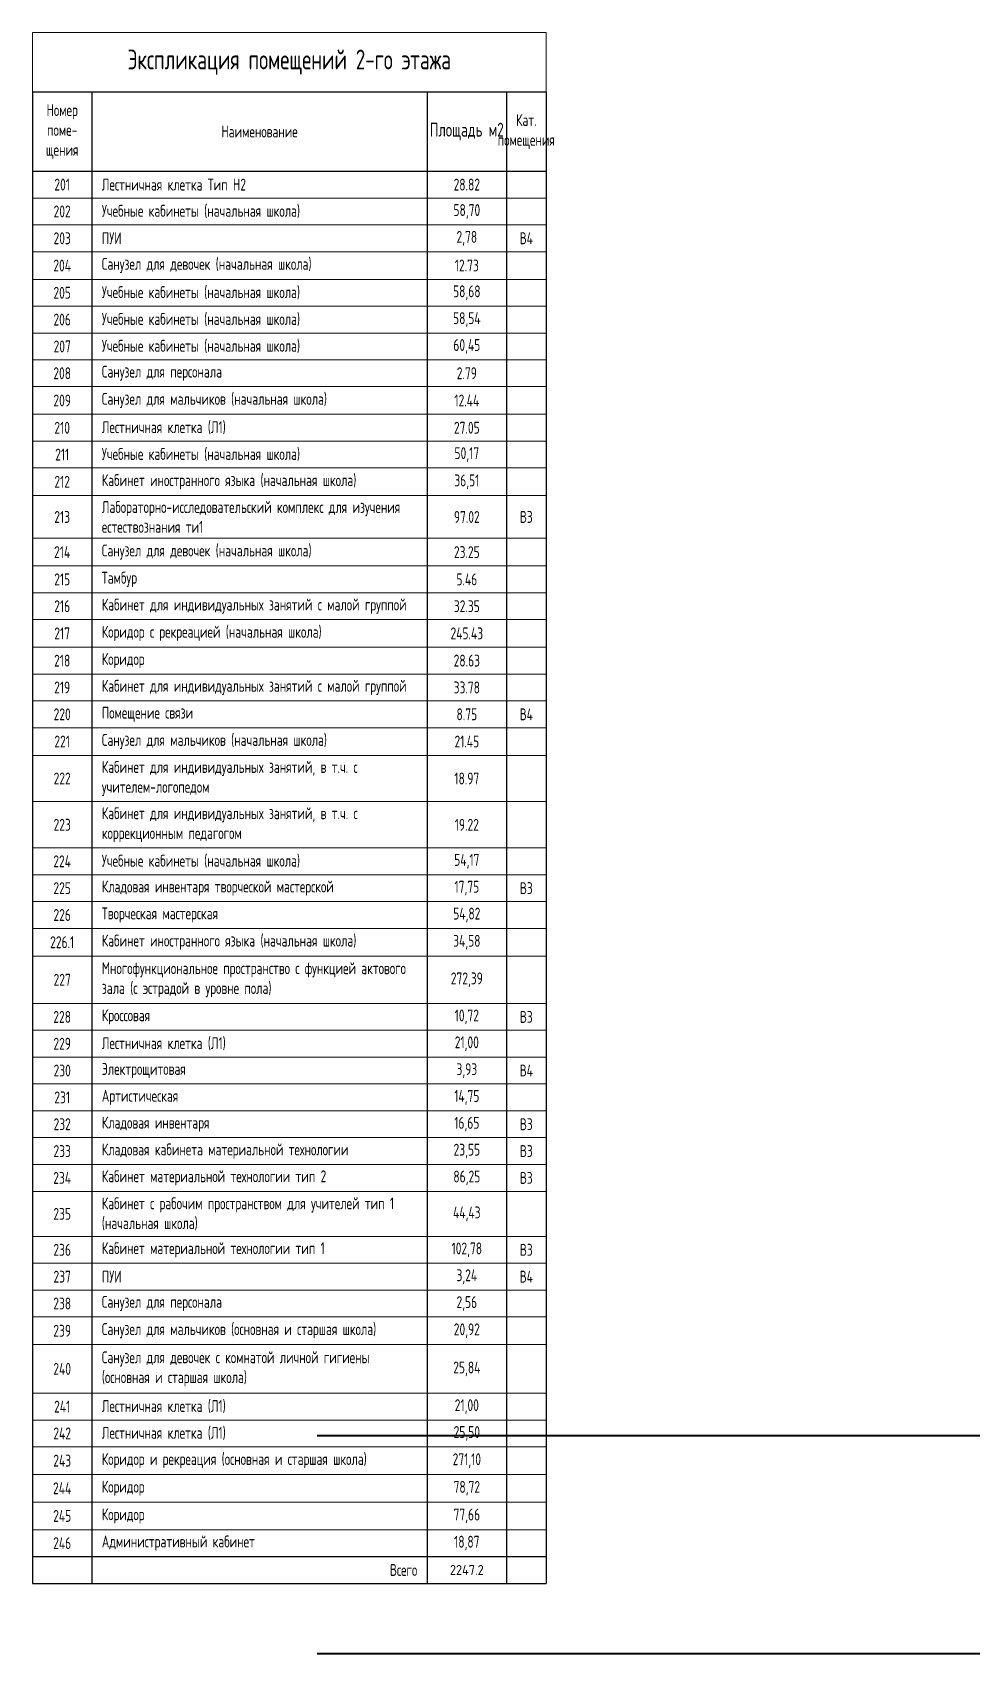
# Model space of a CAD drawing. Header units: millimetres. Extents: x -21315 to 645810, y -219460 to -37438.
# Drawn here: x 69443 to 93128, y -219437 to -178544 of the extents above; entities that cross this region are included whole.
import ezdxf

# ---------------------------------------------------------------- set-up
doc = ezdxf.new("R2010")
doc.units = ezdxf.units.MM
doc.layers.get('0').update_dxf_attribs({"color": 250, "lineweight": 0})
doc.layers.get('Defpoints').update_dxf_attribs({"true_color": 0xe5410b})
doc.layers.add('АР_Таблицы', color=250, linetype='Continuous')
doc.styles.add('ISOCPEUR', font='isocpeur.ttf', dxfattribs={"width": 0.7})
doc.styles.add('ISOCPEUR_2', font='isocpeur.ttf', dxfattribs={"width": 0.9, "height": 300})
doc.styles.add('Архитект', font='isocpeur.ttf', dxfattribs={"width": 0.8, "oblique": 8})

# ---------------------------------------------------------------- blocks, each defined once
blk = doc.blocks.new('*T769')
at = {"layer": 'Defpoints', "color": 8, "linetype": 'ByBlock', "lineweight": 0, "ltscale": 20, "transparency": 16777216}
for p, q in [((0, 0), (12955, 0)), ((0, 0), (0, -1500)), ((12955, 0), (12955, -1500))]:
    blk.add_line(p, q, dxfattribs=at)
at = {"layer": 'АР_Таблицы', "color": 0, "linetype": 'ByBlock', "lineweight": 30, "ltscale": 20, "transparency": 16777216}
for p, q in [((0, -1500), (12955, -1500)), ((0, -1500), (0, -39123)), ((1500, -1500), (1500, -39123)), ((9955, -1500), (9955, -39123)), ((11955, -1500), (11955, -39123)), ((12955, -1500), (12955, -39123)), ((0, -3500), (12955, -3500)), ((0, -38446), (12955, -38446)), ((0, -39123), (12955, -39123))]:
    blk.add_line(p, q, dxfattribs=at)
at = {"layer": 'АР_Таблицы', "color": 0, "linetype": 'ByBlock', "lineweight": -2, "ltscale": 20, "transparency": 16777216}
for p, q in [((0, -4177), (12955, -4177)), ((0, -4854), (12955, -4854)), ((0, -5531), (12955, -5531)), ((0, -6228), (1500, -6228)), ((9955, -6228), (12955, -6228)), ((0, -6905), (1500, -6905)), ((9955, -6905), (12955, -6905)), ((0, -7582), (1500, -7582)), ((9955, -7582), (12955, -7582)), ((0, -8258), (12955, -8258)), ((0, -8935), (12955, -8935)), ((0, -9632), (12955, -9632)), ((0, -10309), (1500, -10309)), ((11955, -10309), (12955, -10309)), ((0, -10986), (9955, -10986)), ((11955, -10986), (12955, -10986)), ((0, -11683), (1500, -11683)), ((11955, -11683), (12955, -11683)), ((0, -12760), (1500, -12760)), ((11955, -12760), (12955, -12760)), ((0, -13457), (9955, -13457)), ((11955, -13457), (12955, -13457)), ((0, -14134), (12955, -14134)), ((0, -14811), (12955, -14811)), ((0, -15508), (12955, -15508)), ((0, -16185), (12955, -16185)), ((0, -16862), (9955, -16862)), ((11955, -16862), (12955, -16862)), ((0, -17539), (9955, -17539)), ((11955, -17539), (12955, -17539)), ((0, -18236), (9955, -18236)), ((11955, -18236), (12955, -18236)), ((0, -19403), (9955, -19403)), ((11955, -19403), (12955, -19403)), ((0, -20569), (12955, -20569)), ((0, -21246), (12955, -21246)), ((0, -21923), (9955, -21923)), ((11955, -21923), (12955, -21923)), ((0, -22600), (9955, -22600)), ((11955, -22600), (12955, -22600)), ((0, -23297), (9955, -23297)), ((11955, -23297), (12955, -23297)), ((0, -24494), (1500, -24494)), ((11955, -24494), (12955, -24494)), ((0, -25171), (1500, -25171)), ((11955, -25171), (12955, -25171)), ((0, -25848), (12955, -25848)), ((0, -26525), (9955, -26525)), ((0, -27202), (9955, -27202)), ((11955, -27202), (12955, -27202)), ((0, -27879), (9955, -27879)), ((11955, -27879), (12955, -27879)), ((0, -28556), (1500, -28556)), ((11955, -28556), (12955, -28556)), ((0, -29233), (1500, -29233)), ((11955, -29233), (12955, -29233)), ((0, -30369), (1500, -30369)), ((11955, -30369), (12955, -30369)), ((0, -31046), (1500, -31046)), ((11955, -31046), (12955, -31046)), ((0, -31723), (1500, -31723)), ((11955, -31723), (12955, -31723)), ((0, -32400), (1500, -32400)), ((11955, -32400), (12955, -32400)), ((0, -33097), (1500, -33097)), ((11955, -33097), (12955, -33097)), ((0, -34324), (1500, -34324)), ((11955, -34324), (12955, -34324)), ((0, -35001), (1500, -35001)), ((11955, -35001), (12955, -35001)), ((0, -35678), (1500, -35678)), ((11955, -35678), (12955, -35678)), ((0, -36375), (1500, -36375)), ((11955, -36375), (12955, -36375)), ((0, -37072), (1500, -37072)), ((11955, -37072), (12955, -37072)), ((0, -37769), (1500, -37769)), ((11955, -37769), (12955, -37769))]:
    blk.add_line(p, q, dxfattribs=at)
at = {"layer": 'АР_Таблицы', "color": 0, "linetype": 'ByBlock', "lineweight": 9, "ltscale": 20, "transparency": 16777216}
for p, q in [((1500, -6228), (9955, -6228)), ((1500, -6905), (9955, -6905)), ((1500, -7582), (9955, -7582)), ((1500, -10309), (11955, -10309)), ((9955, -10986), (11955, -10986)), ((1500, -11683), (11955, -11683)), ((1500, -12760), (11955, -12760)), ((9955, -13457), (11955, -13457)), ((9955, -16862), (11955, -16862)), ((9955, -17539), (11955, -17539)), ((9955, -18236), (11955, -18236)), ((9955, -19403), (11955, -19403)), ((9955, -21923), (11955, -21923)), ((9955, -22600), (11955, -22600)), ((9955, -23297), (11955, -23297)), ((1500, -24494), (11955, -24494)), ((1500, -25171), (11955, -25171)), ((9955, -26525), (12955, -26525)), ((9955, -27202), (11955, -27202)), ((9955, -27879), (11955, -27879)), ((1500, -28556), (11955, -28556)), ((1500, -29233), (11955, -29233)), ((1500, -30369), (11955, -30369)), ((1500, -31046), (11955, -31046)), ((1500, -31723), (11955, -31723)), ((1500, -32400), (11955, -32400)), ((1500, -33097), (11955, -33097)), ((1500, -34324), (11955, -34324)), ((1500, -35001), (11955, -35001)), ((1500, -35678), (11955, -35678)), ((1500, -36375), (11955, -36375)), ((1500, -37072), (11955, -37072)), ((1500, -37769), (11955, -37769))]:
    blk.add_line(p, q, dxfattribs=at)
at = {"layer": 'АР_Таблицы', "ltscale": 20, "transparency": 16777216}
for s, insert, char_height, width, attachment_point, style in [('Экспликация помещений 2-го этажа', (6477, -750), 500, 12854.8, 5, 'ISOCPEUR'), ('Номер поме- щения', (750, -2500), 300, 1400, 5, 'ISOCPEUR'), ('Наименование', (5727, -2500), 300, 8354.8, 5, 'ISOCPEUR'), ('Площадь м2', (10955, -2500), 350, 1900, 5, 'ISOCPEUR'), ('Кат. помещения', (12455, -2500), 300, 900, 5, 'ISOCPEUR'), ('201', (750, -3838), 300, 1223.08, 5, 'ISOCPEUR'), ('Лестничная клетка Тип Н2', (1750, -3838), 300, 7954.8, 4, 'ISOCPEUR'), ('28.82', (10955, -3838), 300, 1500, 5, 'ISOCPEUR'), ('202', (750, -4515), 300, 1223.08, 5, 'ISOCPEUR'), ('Учебные кабинеты (начальная школа)', (1750, -4515), 300, 7954.8, 4, 'ISOCPEUR'), ('58,70', (10955, -4515), 300, 1500, 5, 'ISOCPEUR'), ('203', (750, -5192), 300, 1223.08, 5, 'ISOCPEUR'), ('ПУИ', (1750, -5192), 300, 7954.8, 4, 'ISOCPEUR'), ('2,78', (10955, -5192), 300, 1500, 5, 'ISOCPEUR'), ('{\\C1;В4}', (12455, -5192), 300, 900, 5, 'ISOCPEUR'), ('Санузел для девочек (начальная школа)', (1750, -5879), 300, 7954.8, 4, 'ISOCPEUR'), ('204', (750, -5879), 300, 1223.08, 5, 'ISOCPEUR'), ('12.73', (10955, -5879), 300, 1500, 5, 'ISOCPEUR'), ('205', (750, -6566), 300, 1223.08, 5, 'ISOCPEUR'), ('{\\Q0;\\W0.7;Учебные кабинеты (начальная школа)}', (1750, -6566), 300, 7954.8, 4, 'Архитект'), ('58,68', (10955, -6566), 300, 1500, 5, 'ISOCPEUR'), ('206', (750, -7243), 300, 1223.08, 5, 'ISOCPEUR'), ('{\\Q0;\\W0.7;Учебные кабинеты (начальная школа)}', (1750, -7243), 300, 7954.8, 4, 'Архитект'), ('58,54', (10955, -7243), 300, 1500, 5, 'ISOCPEUR'), ('{\\Q0;\\W0.7;Учебные кабинеты (начальная школа)}', (1750, -7920), 300, 7954.8, 4, 'Архитект'), ('60,45', (10955, -7920), 300, 1500, 5, 'ISOCPEUR'), ('207', (750, -7920), 300, 1223.08, 5, 'ISOCPEUR'), ('208', (750, -8597), 300, 1223.08, 5, 'ISOCPEUR'), ('Санузел для персонала', (1750, -8597), 300, 7954.8, 4, 'ISOCPEUR'), ('2.79', (10955, -8597), 300, 1500, 5, 'ISOCPEUR'), ('209', (750, -9284), 300, 1223.08, 5, 'ISOCPEUR'), ('Санузел для мальчиков (начальная школа)', (1750, -9284), 300, 7954.8, 4, 'ISOCPEUR'), ('12.44', (10955, -9284), 300, 1500, 5, 'ISOCPEUR'), ('Лестничная клетка (Л1)', (1750, -9971), 300, 7954.8, 4, 'ISOCPEUR'), ('210', (750, -9971), 300, 1223.08, 5, 'ISOCPEUR'), ('27.05', (10955, -9971), 300, 1500, 5, 'ISOCPEUR'), ('211', (750, -10648), 300, 1223.08, 5, 'ISOCPEUR'), ('{\\Q0;\\W0.7;Учебные кабинеты (начальная школа)}', (1750, -10648), 300, 7954.8, 4, 'Архитект'), ('50,17', (10955, -10648), 300, 1500, 5, 'ISOCPEUR'), ('212', (750, -11335), 300, 1223.08, 5, 'ISOCPEUR'), ('Кабинет иностранного языка (начальная школа)', (1750, -11335), 300, 7954.8, 4, 'ISOCPEUR'), ('36,51', (10955, -11335), 300, 1500, 5, 'ISOCPEUR'), ('Лабораторно-исследовательский комплекс для изучения естествознания ти1', (1750, -12222), 300, 7954.8, 4, 'ISOCPEUR'), ('213', (750, -12222), 300, 1223.08, 5, 'ISOCPEUR'), ('97.02', (10955, -12222), 300, 1500, 5, 'ISOCPEUR'), ('{\\Q0;\\W0.7;\\C1;В3}', (12455, -12222), 300, 900, 5, 'Архитект'), ('214', (750, -13109), 300, 1223.08, 5, 'ISOCPEUR'), ('Санузел для девочек (начальная школа)', (1750, -13109), 300, 7954.8, 4, 'ISOCPEUR'), ('23.25', (10955, -13109), 300, 1500, 5, 'ISOCPEUR'), ('215', (750, -13796), 300, 1223.08, 5, 'ISOCPEUR'), ('Тамбур', (1750, -13796), 300, 7954.8, 4, 'ISOCPEUR'), ('5.46', (10955, -13796), 300, 1500, 5, 'ISOCPEUR'), ('Кабинет для индивидуальных занятий с малой группой', (1750, -14473), 300, 7954.8, 4, 'ISOCPEUR'), ('216', (750, -14473), 300, 1223.08, 5, 'ISOCPEUR'), ('32.35', (10955, -14473), 300, 1500, 5, 'ISOCPEUR'), ('217', (750, -15159), 300, 1223.08, 5, 'ISOCPEUR'), ('Коридор с рекреацией (начальная школа)', (1750, -15159), 300, 7954.8, 4, 'ISOCPEUR'), ('245.43', (10955, -15159), 300, 1500, 5, 'ISOCPEUR'), ('218', (750, -15846), 300, 1223.08, 5, 'ISOCPEUR'), ('Коридор', (1750, -15846), 300, 7954.8, 4, 'ISOCPEUR'), ('28.63', (10955, -15846), 300, 1500, 5, 'ISOCPEUR'), ('Кабинет для индивидуальных занятий с малой группой', (1750, -16523), 300, 7954.8, 4, 'ISOCPEUR'), ('219', (750, -16523), 300, 1223.08, 5, 'ISOCPEUR'), ('33.78', (10955, -16523), 300, 1500, 5, 'ISOCPEUR'), ('220', (750, -17200), 300, 1223.08, 5, 'ISOCPEUR'), ('Помещение связи', (1750, -17200), 300, 7954.8, 4, 'ISOCPEUR'), ('8.75', (10955, -17200), 300, 1500, 5, 'ISOCPEUR'), ('{\\C1;В4}', (12455, -17200), 300, 900, 5, 'ISOCPEUR'), ('221', (750, -17887), 300, 1223.08, 5, 'ISOCPEUR'), ('Санузел для мальчиков (начальная школа)', (1750, -17887), 300, 7954.8, 4, 'ISOCPEUR'), ('21.45', (10955, -17887), 300, 1500, 5, 'ISOCPEUR'), ('Кабинет для индивидуальных занятий, в т.ч. с учителем-логопедом', (1750, -18819), 300, 7954.8, 4, 'ISOCPEUR'), ('222', (750, -18819), 300, 1223.08, 5, 'ISOCPEUR'), ('18.97', (10955, -18819), 300, 1500, 5, 'ISOCPEUR'), ('Кабинет для индивидуальных занятий, в т.ч. с коррекционным педагогом', (1750, -19986), 300, 7954.8, 4, 'ISOCPEUR'), ('223', (750, -19986), 300, 1223.08, 5, 'ISOCPEUR'), ('19.22', (10955, -19986), 300, 1500, 5, 'ISOCPEUR'), ('224', (750, -20908), 300, 1223.08, 5, 'ISOCPEUR'), ('Учебные кабинеты (начальная школа)', (1750, -20908), 300, 7954.8, 4, 'ISOCPEUR'), ('54,17', (10955, -20908), 300, 1500, 5, 'ISOCPEUR'), ('225', (750, -21585), 300, 1223.08, 5, 'ISOCPEUR'), ('Кладовая инвентаря творческой мастерской ', (1750, -21585), 300, 7954.8, 4, 'ISOCPEUR'), ('17,75', (10955, -21585), 300, 1500, 5, 'ISOCPEUR'), ('{\\C1;В3}', (12455, -21585), 300, 900, 5, 'ISOCPEUR'), ('Творческая мастерская ', (1750, -22262), 300, 7954.8, 4, 'ISOCPEUR'), ('54,82', (10955, -22262), 300, 1500, 5, 'ISOCPEUR'), ('226', (750, -22262), 300, 1223.08, 5, 'ISOCPEUR'), ('226.1', (750, -22949), 300, 1223.08, 5, 'ISOCPEUR'), ('Кабинет иностранного языка (начальная школа)', (1750, -22949), 300, 7954.8, 4, 'ISOCPEUR'), ('34,58', (10955, -22949), 300, 1500, 5, 'ISOCPEUR'), ('Многофункциональное пространство с функцией актового зала (с эстрадой в уровне пола)', (1750, -23896), 300, 7954.8, 4, 'ISOCPEUR'), ('272,39', (10955, -23896), 300, 1500, 5, 'ISOCPEUR'), ('227', (750, -23896), 300, 1223.08, 5, 'ISOCPEUR'), ('228', (750, -24833), 300, 1223.08, 5, 'ISOCPEUR'), ('Кроссовая', (1750, -24833), 300, 7954.8, 4, 'ISOCPEUR'), ('10,72', (10955, -24833), 300, 1500, 5, 'ISOCPEUR'), ('{\\C1;В3}', (12455, -24833), 300, 900, 5, 'ISOCPEUR'), ('Лестничная клетка (Л1)', (1750, -25509), 300, 7954.8, 4, 'ISOCPEUR'), ('21,00', (10955, -25509), 300, 1500, 5, 'ISOCPEUR'), ('229', (750, -25509), 300, 1223.08, 5, 'ISOCPEUR'), ('230', (750, -26186), 300, 1223.08, 5, 'ISOCPEUR'), ('Электрощитовая', (1750, -26186), 300, 7954.8, 4, 'ISOCPEUR'), ('3,93', (10955, -26186), 300, 1500, 5, 'ISOCPEUR'), ('{\\C240;\\c2367469;В4}', (12455, -26186), 300, 900, 5, 'ISOCPEUR'), ('231', (750, -26863), 300, 1223.08, 5, 'ISOCPEUR'), ('Артистическая', (1750, -26863), 300, 7954.8, 4, 'ISOCPEUR'), ('14,75', (10955, -26863), 300, 1500, 5, 'ISOCPEUR'), ('232', (750, -27540), 300, 1223.08, 5, 'ISOCPEUR'), ('Кладовая инвентаря', (1750, -27540), 300, 7954.8, 4, 'ISOCPEUR'), ('16,65', (10955, -27540), 300, 1500, 5, 'ISOCPEUR'), ('{\\C1;В3}', (12455, -27540), 300, 900, 5, 'ISOCPEUR'), ('233', (750, -28217), 300, 1223.08, 5, 'ISOCPEUR'), ('Кладовая кабинета материальной технологии', (1750, -28217), 300, 7954.8, 4, 'ISOCPEUR'), ('23,55', (10955, -28217), 300, 1500, 5, 'ISOCPEUR'), ('{\\C240;\\c2367469;В3}', (12455, -28217), 300, 900, 5, 'ISOCPEUR'), ('234', (750, -28894), 300, 1223.08, 5, 'ISOCPEUR'), ('Кабинет материальной технологии тип 2', (1750, -28894), 300, 7954.8, 4, 'ISOCPEUR'), ('86,25', (10955, -28894), 300, 1500, 5, 'ISOCPEUR'), ('{\\C1;В3}', (12455, -28894), 300, 900, 5, 'ISOCPEUR'), ('Кабинет с рабочим пространством для учителей тип 1 (начальная школа)', (1750, -29801), 300, 7954.8, 4, 'ISOCPEUR'), ('235', (750, -29801), 300, 1223.08, 5, 'ISOCPEUR'), ('44,43', (10955, -29801), 300, 1500, 5, 'ISOCPEUR'), ('236', (750, -30708), 300, 1223.08, 5, 'ISOCPEUR'), ('Кабинет материальной технологии тип 1', (1750, -30708), 300, 7954.8, 4, 'ISOCPEUR'), ('102,78', (10955, -30708), 300, 1500, 5, 'ISOCPEUR'), ('{\\C1;В3}', (12455, -30708), 300, 900, 5, 'ISOCPEUR'), ('237', (750, -31385), 300, 1223.08, 5, 'ISOCPEUR'), ('ПУИ', (1750, -31385), 300, 7954.8, 4, 'ISOCPEUR'), ('3,24', (10955, -31385), 300, 1500, 5, 'ISOCPEUR'), ('{\\C1;В4}', (12455, -31385), 300, 900, 5, 'ISOCPEUR'), ('Санузел для персонала', (1750, -32062), 300, 7954.8, 4, 'ISOCPEUR'), ('2,56', (10955, -32062), 300, 1500, 5, 'ISOCPEUR'), ('238', (750, -32062), 300, 1223.08, 5, 'ISOCPEUR'), ('239', (750, -32749), 300, 1223.08, 5, 'ISOCPEUR'), ('Санузел для мальчиков (основная и старшая школа)', (1750, -32749), 300, 7954.8, 4, 'ISOCPEUR'), ('20,92', (10955, -32749), 300, 1500, 5, 'ISOCPEUR'), ('Санузел для девочек с комнатой личной гигиены (основная и старшая школа)', (1750, -33711), 300, 7954.8, 4, 'ISOCPEUR'), ('25,84', (10955, -33711), 300, 1500, 5, 'ISOCPEUR'), ('240', (750, -33711), 300, 1223.08, 5, 'ISOCPEUR'), ('241', (750, -34663), 300, 1223.08, 5, 'ISOCPEUR'), ('Лестничная клетка (Л1)', (1750, -34663), 300, 7954.8, 4, 'ISOCPEUR'), ('21,00', (10955, -34663), 300, 1500, 5, 'ISOCPEUR'), ('Лестничная клетка (Л1)', (1750, -35339), 300, 7954.8, 4, 'ISOCPEUR'), ('25,50', (10955, -35339), 300, 1500, 5, 'ISOCPEUR'), ('242', (750, -35339), 300, 1223.08, 5, 'ISOCPEUR'), ('243', (750, -36026), 300, 1223.08, 5, 'ISOCPEUR'), ('Коридор и рекреация (основная и старшая школа)', (1750, -36026), 300, 7954.8, 4, 'ISOCPEUR'), ('271,10', (10955, -36026), 300, 1500, 5, 'ISOCPEUR'), ('244', (750, -36723), 300, 1223.08, 5, 'ISOCPEUR'), ('Коридор', (1750, -36723), 300, 7954.8, 4, 'ISOCPEUR'), ('78,72', (10955, -36723), 300, 1500, 5, 'ISOCPEUR'), ('245', (750, -37420), 300, 1223.08, 5, 'ISOCPEUR'), ('Коридор', (1750, -37420), 300, 7954.8, 4, 'ISOCPEUR'), ('77,66', (10955, -37420), 300, 1500, 5, 'ISOCPEUR'), ('246', (750, -38107), 300, 1223.08, 5, 'ISOCPEUR'), ('Административный кабинет', (1750, -38107), 300, 7954.8, 4, 'ISOCPEUR'), ('18,87', (10955, -38107), 300, 1500, 5, 'ISOCPEUR'), ('Всего', (9705, -38784), 300, 7954.8, 6, 'ISOCPEUR'), ('2247.2', (10955, -38784), 250, 1980, 5, 'ISOCPEUR_2')]:
    blk.add_mtext(s, dxfattribs=dict(at, insert=insert, char_height=char_height, width=width, attachment_point=attachment_point, style=style))

msp = doc.modelspace()

# ---------------------------------------------------------------- linework, layer by layer
at = {"layer": 'Defpoints', "color": 152, "lineweight": 40, "ltscale": 20, "true_color": 0x2776bb}
msp.add_line((76624, -213937), (645810, -213937), dxfattribs=at)
at = {"layer": 'Defpoints', "lineweight": 40, "ltscale": 20}
msp.add_line((76624, -219437), (645810, -219437), dxfattribs=at)

# ---------------------------------------------------------------- block references
msp.add_blockref('*T769', (69443, -178544))

doc.saveas('drawing.dxf')
